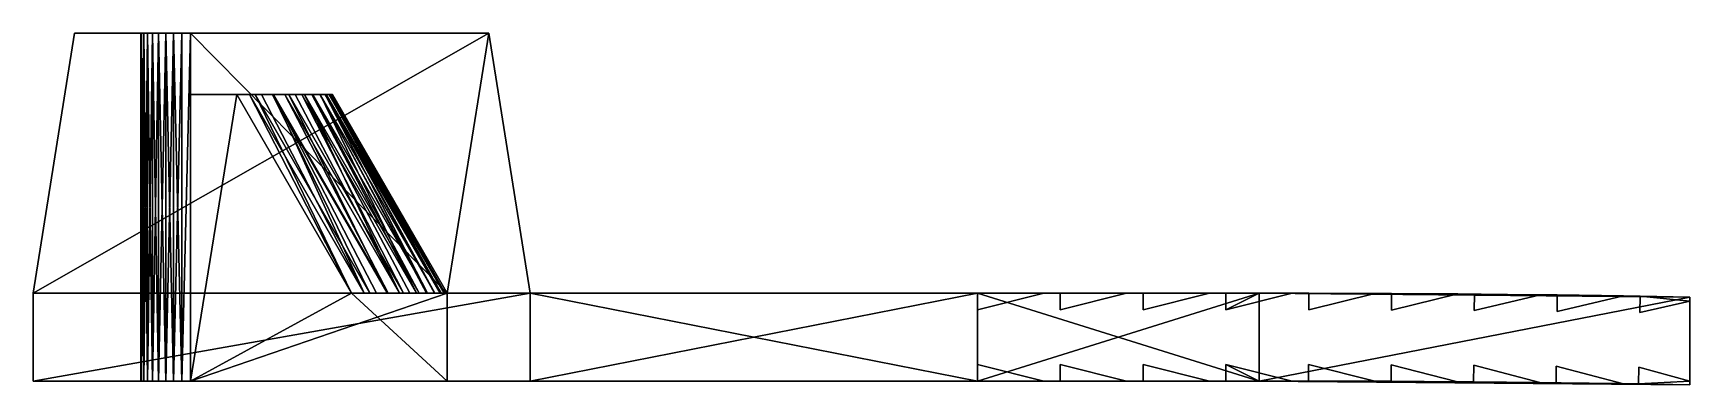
# Model space of a CAD drawing. Extents: x -0.38 to 2.16, y -0.01 to 0.53.
import ezdxf

# ---------------------------------------------------------------- set-up
doc = ezdxf.new("R2010")
doc.units = 0
doc.layers.add('Female_Zip_Tie', color=253, linetype='CONTINUOUS')

msp = doc.modelspace()

# ---------------------------------------------------------------- meshes
at = {"layer": 'Female_Zip_Tie', "color": 253}
mesh = msp.add_polyface(dxfattribs=at)
corners = [(0.107353, 0.13462, 0.181011), (-0.068623, 0.43942, 0.181011), (-0.040805, 0.43942, 0.178705), (-0.013997, 0.43942, 0.171871), (0.135171, 0.13462, 0.178705), (0.010827, 0.43942, 0.160757), (0.161979, 0.13462, 0.171871), (-0.068623, 0.43942, -0.181011), (0.107353, 0.13462, -0.181011), (-0.049482, 0.43942, -0.179925), (0.0047, 0.43942, -0.163996), (-0.012504, 0.43942, -0.171344), (0.163472, 0.13462, -0.171344), (-0.030668, 0.43942, -0.176684), (0.126494, 0.13462, -0.179925), (-0.3175, 0.5334, -0.358811), (-0.381, 0.13462, 0.3937), (-0.381, 0.13462, -0.3937), (-0.381, 0, 0.3937), (-0.381, 0, -0.3937), (-0.1397, 0, -0.181011), (-0.1397, 0, 0.181011), (0.254, 0, 0.181011), (0.381, 0, 0.3937), (-0.1397, 0, 0.257211), (-0.152932, 0, 0.256054), (-0.165762, 0, 0.252616), (-0.1778, 0, 0.247002), (-0.18868, 0, 0.239384), (-0.198073, 0, 0.229992), (-0.205691, 0, 0.219111), (-0.211305, 0, 0.207073), (-0.214742, 0, 0.194243), (-0.2159, 0, 0.181011), (-0.2159, 0, -0.181011), (-0.214742, 0, -0.194243), (-0.205691, 0, -0.219111), (-0.198073, 0, -0.229992), (-0.18868, 0, -0.239384), (-0.1778, 0, -0.247002), (-0.165762, 0, -0.252616), (-0.152932, 0, -0.256054), (-0.1397, 0, -0.257211), (0.381, 0, -0.3937), (-0.211305, 0, -0.207073), (0.381, 0.13462, 0.3937), (0.381, 0.13462, -0.3937), (-0.1397, 0.5334, -0.257211), (0.254, 0.13462, -0.257211), (-0.1397, 0.5334, 0.257211), (0.254, 0.13462, 0.257211), (-0.2159, 0.5334, -0.181011), (-0.1397, 0.43942, -0.181011), (-0.1397, 0.43942, 0.181011), (-0.2159, 0.5334, 0.181011), (-0.1778, 0.5334, 0.247002), (-0.165762, 0.5334, 0.252616), (-0.152932, 0.5334, 0.256054), (-0.198073, 0.5334, 0.229992), (-0.205691, 0.5334, 0.219111), (-0.211305, 0.5334, 0.207073), (-0.165762, 0.5334, -0.252616), (-0.1778, 0.5334, -0.247002), (-0.18868, 0.5334, -0.239384), (-0.205691, 0.5334, -0.219111), (-0.211305, 0.5334, -0.207073), (-0.214742, 0.5334, -0.194243)]
mesh.append_faces([[corners[k] for k in face] for face in [(0, 1, 2), (3, 4, 2), (5, 6, 3), (7, 8, 9), (10, 11, 12), (11, 13, 14), (13, 9, 14), (8, 14, 9), (15, 16, 17), (17, 16, 18), (17, 18, 19), (20, 21, 22), (23, 24, 18), (24, 25, 18), (25, 26, 18), (26, 27, 18), (27, 28, 18), (28, 29, 18), (29, 30, 18), (18, 31, 32), (18, 32, 33), (18, 33, 19), (33, 34, 19), (34, 35, 19), (19, 36, 37), (19, 37, 38), (19, 38, 39), (19, 39, 40), (19, 40, 41), (19, 41, 42), (19, 42, 43), (35, 44, 19), (44, 36, 19), (30, 31, 18), (18, 16, 45), (19, 46, 17), (42, 47, 48), (49, 24, 50), (33, 51, 34), (20, 8, 7), (20, 7, 52), (21, 20, 52), (21, 52, 53), (21, 53, 1), (21, 1, 0), (54, 33, 32), (28, 27, 55), (27, 26, 56), (49, 25, 24), (26, 25, 57), (30, 29, 58), (31, 30, 59), (32, 31, 60), (58, 29, 28), (47, 42, 41), (41, 40, 61), (40, 39, 62), (39, 38, 63), (37, 36, 64), (36, 44, 65), (51, 35, 34), (44, 35, 66), (63, 38, 37)]], dxfattribs={"color": 253})
mesh = msp.add_polyface(dxfattribs=at)
corners = [(0.3175, 0.5334, -0.358811), (-0.1397, 0.5334, -0.257211), (-0.3175, 0.5334, -0.358811), (-0.152932, 0.5334, -0.256054), (-0.165762, 0.5334, -0.252616), (-0.1778, 0.5334, -0.247002), (-0.18868, 0.5334, -0.239384), (-0.198073, 0.5334, -0.229992), (-0.205691, 0.5334, -0.219111), (-0.211305, 0.5334, -0.207073), (-0.214742, 0.5334, -0.194243), (-0.2159, 0.5334, -0.181011), (-0.3175, 0.5334, 0.358811), (-0.2159, 0.5334, 0.181011), (-0.214742, 0.5334, 0.194243), (-0.211305, 0.5334, 0.207073), (-0.198073, 0.5334, 0.229992), (-0.18868, 0.5334, 0.239384), (-0.1778, 0.5334, 0.247002), (-0.165762, 0.5334, 0.252616), (-0.152932, 0.5334, 0.256054), (-0.1397, 0.5334, 0.257211), (0.3175, 0.5334, 0.358811), (-0.205691, 0.5334, 0.219111), (-0.381, 0.13462, -0.3937), (-0.381, 0.13462, 0.3937), (-0.2159, 0, 0.181011), (-0.1397, 0.43942, 0.181011), (-0.1397, 0.43942, -0.181011), (-0.068623, 0.43942, -0.181011), (-0.068623, 0.43942, 0.181011), (-0.049482, 0.43942, -0.179925), (0.078024, 0.43942, -0.054011), (-0.030668, 0.43942, -0.176684), (-0.012504, 0.43942, -0.171344), (0.0047, 0.43942, -0.163996), (0.02065, 0.43942, -0.154767), (0.035072, 0.43942, -0.143814), (0.04772, 0.43942, -0.131324), (0.058377, 0.43942, -0.117511), (0.073027, 0.43942, -0.086881), (0.066861, 0.43942, -0.102612), (0.076769, 0.43942, -0.070588), (0.078024, 0.43942, 0.054011), (0.058836, 0.43942, 0.116817), (0.04615, 0.43942, 0.133064), (0.030726, 0.43942, 0.147426), (0.010827, 0.43942, 0.160757), (-0.013997, 0.43942, 0.171871), (-0.040805, 0.43942, 0.178705), (-0.214742, 0, 0.194243), (-0.205691, 0, 0.219111), (-0.18868, 0, 0.239384), (-0.165762, 0, 0.252616), (-0.152932, 0, 0.256054), (-0.1778, 0, 0.247002), (-0.211305, 0, 0.207073), (-0.152932, 0, -0.256054), (-0.214742, 0, -0.194243), (-0.211305, 0, -0.207073), (-0.205691, 0, -0.219111), (-0.198073, 0, -0.229992), (-0.1778, 0, -0.247002), (-0.165762, 0, -0.252616)]
mesh.append_faces([[corners[k] for k in face] for face in [(0, 1, 2), (1, 3, 2), (3, 4, 2), (4, 5, 2), (5, 6, 2), (6, 7, 2), (7, 8, 2), (8, 9, 2), (2, 10, 11), (2, 11, 12), (11, 13, 12), (13, 14, 12), (14, 15, 12), (12, 16, 17), (12, 17, 18), (12, 18, 19), (12, 19, 20), (12, 20, 21), (12, 21, 22), (15, 23, 12), (23, 16, 12), (9, 10, 2), (24, 0, 2), (22, 25, 12), (2, 12, 25), (13, 11, 26), (27, 28, 29), (27, 29, 30), (29, 31, 32), (31, 33, 32), (33, 34, 32), (34, 35, 32), (35, 36, 32), (36, 37, 32), (37, 38, 32), (38, 39, 40), (39, 41, 40), (38, 40, 42), (29, 32, 43), (29, 43, 30), (43, 44, 45), (43, 45, 46), (43, 46, 47), (43, 47, 48), (43, 48, 49), (43, 49, 30), (50, 15, 14), (51, 16, 23), (52, 18, 17), (53, 20, 19), (54, 21, 20), (55, 19, 18), (56, 23, 15), (13, 50, 14), (52, 17, 16), (1, 57, 3), (58, 11, 10), (59, 10, 9), (60, 9, 8), (61, 8, 7), (62, 6, 5), (63, 5, 4), (57, 4, 3), (61, 7, 6)]], dxfattribs={"color": 253})
mesh = msp.add_polyface(dxfattribs=at)
corners = [(0.222126, 0.13462, 0.133064), (0.206702, 0.13462, 0.147426), (0.058836, 0.43942, 0.116817), (0.107353, 0.13462, 0.181011), (-0.040805, 0.43942, 0.178705), (0.135171, 0.13462, 0.178705), (-0.013997, 0.43942, 0.171871), (0.161979, 0.13462, 0.171871), (0.010827, 0.43942, 0.160757), (0.186804, 0.13462, 0.160757), (0.030726, 0.43942, 0.147426), (0.04615, 0.43942, 0.133064), (0.234813, 0.13462, 0.116817), (0.068483, 0.43942, 0.099071), (0.244459, 0.13462, 0.099071), (0.074859, 0.43942, 0.080251), (0.250836, 0.13462, 0.080251), (0.078024, 0.43942, 0.054011), (0.254, 0.13462, 0.054011), (0.07723, 0.43942, 0.067203), (0.254, 0.13462, -0.054011), (0.078024, 0.43942, -0.054011), (0.249003, 0.13462, -0.086881), (0.076769, 0.43942, -0.070588), (0.073027, 0.43942, -0.086881), (0.242837, 0.13462, -0.102612), (0.066861, 0.43942, -0.102612), (0.234353, 0.13462, -0.117511), (0.223696, 0.13462, -0.131324), (0.058377, 0.43942, -0.117511), (0.04772, 0.43942, -0.131324), (0.211048, 0.13462, -0.143814), (0.035072, 0.43942, -0.143814), (0.180677, 0.13462, -0.163996), (0.196626, 0.13462, -0.154767), (0.02065, 0.43942, -0.154767), (0.0047, 0.43942, -0.163996), (0.163472, 0.13462, -0.171344), (0.145308, 0.13462, -0.176684), (-0.012504, 0.43942, -0.171344), (0.126494, 0.13462, -0.179925), (0.254, 0.13462, 0.181011), (0.254, 0.13462, -0.181011), (0.107353, 0.13462, -0.181011), (-0.1397, 0.5334, 0.257211), (0.3175, 0.5334, 0.257211), (0.3175, 0.5334, 0.358811), (-0.1397, 0.5334, -0.257211), (0.3175, 0.5334, -0.358811), (0.3175, 0.5334, -0.257211), (-0.381, 0.13462, -0.3937), (0.381, 0.13462, -0.3937), (0.381, 0.13462, 0.3937), (-0.381, 0.13462, 0.3937), (0.254, 0, 0.257211), (-0.1397, 0, 0.257211), (0.381, 0, 0.3937), (-0.1397, 0, -0.181011), (0.254, 0, 0.181011), (0.254, 0, -0.181011), (-0.1397, 0, -0.257211), (0.254, 0, -0.257211), (0.381, 0, -0.3937), (-0.381, 0, 0.3937), (-0.381, 0, -0.3937), (0.254, 0.13462, -0.257211), (0.254, 0.13462, 0.257211), (-0.1397, 0, 0.181011)]
mesh.append_faces([[corners[k] for k in face] for face in [(0, 1, 2), (3, 4, 5), (5, 6, 7), (7, 8, 9), (10, 9, 8), (9, 10, 1), (2, 1, 11), (11, 1, 10), (0, 2, 12), (13, 12, 2), (12, 13, 14), (15, 14, 13), (14, 15, 16), (17, 18, 16), (19, 17, 16), (19, 16, 15), (20, 21, 22), (21, 23, 22), (23, 24, 22), (22, 24, 25), (24, 26, 25), (27, 25, 26), (28, 27, 26), (26, 29, 28), (29, 30, 28), (31, 28, 30), (30, 32, 31), (33, 34, 32), (34, 31, 32), (32, 35, 33), (35, 36, 33), (37, 33, 36), (38, 37, 39), (40, 38, 39), (41, 3, 5), (41, 5, 7), (41, 7, 9), (42, 33, 37), (42, 37, 38), (42, 38, 40), (42, 40, 43), (44, 45, 46), (47, 48, 49), (48, 50, 51), (52, 53, 46), (54, 55, 56), (57, 58, 59), (60, 61, 62), (63, 52, 56), (62, 51, 64), (61, 60, 65), (47, 49, 65), (55, 54, 66), (45, 44, 66), (57, 59, 43), (59, 42, 43), (67, 3, 58), (17, 21, 18), (18, 21, 20), (30, 23, 21), (17, 19, 15), (17, 15, 13), (17, 13, 2)]], dxfattribs={"color": 253})
mesh = msp.add_polyface(dxfattribs=at)
corners = [(0.253207, 0.13462, 0.067203), (0.250836, 0.13462, 0.080251), (0.254, 0.13462, 0.054011), (0.252745, 0.13462, -0.070588), (0.254, 0.13462, -0.054011), (0.249003, 0.13462, -0.086881), (1.0668, 0.13462, 0.21971), (1.0668, 0.13462, 0.1524), (1.1684, 0.13462, 0.1524), (0.381, 0.13462, 0.3937), (0.381, 0.13462, 0.257211), (1.0668, 0.13462, -0.1524), (0.254, 0.13462, 0.257211), (0.254, 0.13462, 0.181011), (0.381, 0.13462, -0.257211), (0.186804, 0.13462, 0.160757), (0.206702, 0.13462, 0.147426), (0.222126, 0.13462, 0.133064), (0.234813, 0.13462, 0.116817), (0.244459, 0.13462, 0.099071), (0.242837, 0.13462, -0.102612), (0.254, 0.13462, -0.181011), (0.234353, 0.13462, -0.117511), (0.223696, 0.13462, -0.131324), (0.211048, 0.13462, -0.143814), (0.196626, 0.13462, -0.154767), (0.180677, 0.13462, -0.163996), (0.254, 0.13462, -0.257211), (1.1684, 0.13462, -0.1524), (1.0668, 0.13462, -0.21971), (0.381, 0.13462, -0.3937), (0.3175, 0.5334, -0.257211), (0.3175, 0.5334, -0.358811), (0.3175, 0.5334, 0.358811), (0.3175, 0.5334, 0.257211), (1.0668, 0, -0.21971), (1.0668, 0, -0.1524), (1.1684, 0, -0.1524), (0.254, 0, 0.181011), (1.0668, 0, 0.1524), (0.381, 0, 0.3937), (0.381, 0, -0.3937), (0.254, 0, -0.257211), (0.254, 0, -0.181011), (1.1684, 0, 0.1524), (1.0668, 0, 0.21971), (0.254, 0, 0.257211), (0.107353, 0.13462, 0.181011), (1.0668, 0.10922, 0.1524), (1.0668, 0.10922, -0.1524), (1.0668, 0.0254, 0.1524), (1.0668, 0.0254, -0.1524)]
mesh.append_faces([[corners[k] for k in face] for face in [(0, 1, 2), (3, 4, 5), (6, 7, 8), (6, 9, 10), (11, 7, 10), (7, 6, 10), (10, 12, 13), (11, 10, 14), (10, 13, 1), (13, 15, 16), (13, 16, 17), (13, 17, 18), (13, 18, 19), (13, 19, 1), (10, 1, 0), (10, 0, 2), (10, 2, 4), (10, 4, 14), (4, 3, 14), (3, 5, 14), (5, 20, 21), (20, 22, 21), (22, 23, 21), (23, 24, 21), (24, 25, 21), (25, 26, 21), (5, 21, 14), (21, 27, 14), (28, 11, 29), (11, 14, 29), (14, 30, 29), (31, 32, 14), (32, 30, 14), (10, 9, 33), (10, 33, 34), (35, 36, 37), (38, 39, 36), (39, 38, 40), (41, 42, 43), (38, 36, 43), (43, 36, 41), (36, 35, 41), (44, 39, 45), (38, 46, 40), (39, 40, 45), (27, 31, 14), (10, 34, 12), (42, 27, 21), (42, 21, 43), (47, 13, 38), (13, 12, 38), (12, 46, 38), (6, 45, 40), (6, 40, 9), (30, 41, 35), (30, 35, 29), (48, 7, 49), (7, 11, 49), (49, 11, 28), (36, 39, 50), (36, 50, 51), (37, 36, 51), (39, 44, 50), (50, 44, 51)]], dxfattribs={"color": 253})
mesh = msp.add_polyface(dxfattribs=at)
corners = [(1.4986, 0, 0.21971), (1.0668, 0, 0.21971), (1.0668, 0.13462, 0.21971), (1.4986, 0.13462, 0.21971), (1.4986, 0, -0.21971), (1.4986, 0.13462, -0.21971), (1.0668, 0, -0.21971), (1.0668, 0.13462, -0.21971), (1.1684, 0.13462, 0.1524), (1.1938, 0.13462, 0.1524), (1.2954, 0.13462, 0.1524), (1.3208, 0.13462, 0.1524), (1.447799, 0.13462, 0.1524), (1.4224, 0.13462, 0.1524), (1.4224, 0.13462, -0.1524), (1.2954, 0.13462, -0.1524), (1.3208, 0.13462, -0.1524), (1.1684, 0.13462, -0.1524), (1.1938, 0.13462, -0.1524), (1.2954, 0, -0.1524), (1.3208, 0, -0.1524), (1.2954, 0, 0.1524), (1.3208, 0, 0.1524), (1.4224, 0, -0.1524), (1.1684, 0, 0.1524), (1.1938, 0, 0.1524), (1.1938, 0, -0.1524), (1.1684, 0, -0.1524), (1.4224, 0, 0.1524), (1.447789, 0, -0.1524), (1.447789, 0, 0.1524), (1.0668, 0.13462, 0.1524), (1.0668, 0.10922, 0.1524), (1.0668, 0.10922, -0.1524), (1.0668, 0.0254, -0.1524), (1.1938, 0.10922, 0.1524), (1.1938, 0.10922, -0.1524), (1.1938, 0.0254, 0.1524), (1.1938, 0.0254, -0.1524), (1.3208, 0.10922, 0.1524), (1.3208, 0.10922, -0.1524), (1.3208, 0.0254, 0.1524), (1.3208, 0.0254, -0.1524)]
mesh.append_faces([[corners[k] for k in face] for face in [(0, 1, 2), (0, 2, 3), (4, 5, 6), (5, 7, 6), (8, 9, 2), (10, 11, 3), (12, 13, 14), (15, 16, 10), (16, 11, 10), (2, 9, 10), (5, 15, 7), (16, 15, 5), (17, 18, 8), (18, 9, 8), (15, 18, 7), (18, 17, 7), (11, 13, 3), (10, 3, 2), (14, 16, 5), (4, 19, 20), (21, 22, 20), (4, 20, 23), (21, 20, 19), (0, 21, 1), (22, 21, 0), (24, 25, 26), (27, 26, 6), (24, 26, 27), (21, 25, 1), (25, 24, 1), (26, 19, 6), (19, 4, 6), (28, 22, 0), (29, 23, 30), (23, 28, 30), (31, 32, 8), (8, 32, 17), (32, 33, 17), (24, 27, 34), (35, 9, 36), (9, 18, 36), (36, 18, 15), (9, 35, 10), (10, 35, 15), (35, 36, 15), (26, 25, 37), (26, 37, 38), (19, 26, 38), (25, 21, 37), (37, 21, 38), (21, 19, 38), (39, 11, 40), (11, 16, 40), (40, 16, 14), (11, 39, 13), (13, 39, 14), (39, 40, 14), (20, 22, 41), (20, 41, 42), (23, 20, 42), (22, 28, 41), (41, 28, 42), (28, 23, 42)]], dxfattribs={"color": 253})
mesh = msp.add_polyface(dxfattribs=at)
corners = [(1.4986, 0, 0.21971), (1.802562, -0.001061, 0.1524), (1.700964, -0.000445, 0.1524), (1.676031, -0.000338, 0.1524), (1.676031, -0.000338, -0.1524), (1.574431, -0.000058, 0.1524), (1.574431, -0.000058, -0.1524), (1.549389, -0.000026, -0.1524), (1.4986, 0, -0.21971), (1.4986, 0, -0.1524), (1.549389, -0.000026, 0.1524), (1.4986, 0, 0.1524), (1.4986, 0.13462, -0.1524), (1.4986, 0.13462, -0.21971), (1.549308, 0.134595, -0.1524), (1.803175, 0.133564, 0.1524), (1.4986, 0.13462, 0.21971), (1.701755, 0.134176, 0.1524), (1.676229, 0.134285, 0.1524), (1.57478, 0.134562, 0.1524), (1.549308, 0.134595, 0.1524), (1.57478, 0.134562, -0.1524), (1.4986, 0.13462, 0.1524), (1.4224, 0.13462, 0.1524), (1.447799, 0.13462, 0.1524), (1.447799, 0.13462, -0.1524), (1.4224, 0.13462, -0.1524), (1.447789, 0, 0.1524), (1.4224, 0, 0.1524), (1.4224, 0, -0.1524), (1.447789, 0, -0.1524), (1.447798, 0.109225, 0.1524), (1.447798, 0.109225, -0.1524), (1.447791, 0.025405, 0.1524), (1.447791, 0.025405, -0.1524), (1.549389, -0.000002, 0.1524), (1.549389, -0.000002, -0.1524), (1.574714, 0.109186, -0.1524), (1.574714, 0.109186, 0.1524), (1.676229, 0.134285, -0.1524), (1.574497, 0.025367, 0.1524), (1.574497, 0.025367, -0.1524), (1.676031, -0.000297, 0.1524), (1.676031, -0.000297, -0.1524)]
mesh.append_faces([[corners[k] for k in face] for face in [(0, 1, 2), (2, 3, 0), (4, 3, 2), (5, 6, 7), (6, 8, 7), (8, 9, 7), (3, 5, 0), (10, 5, 7), (5, 10, 0), (10, 11, 0), (12, 13, 14), (15, 16, 17), (18, 16, 19), (18, 17, 16), (19, 16, 20), (21, 19, 14), (13, 21, 14), (20, 16, 22), (19, 20, 14), (23, 24, 16), (24, 22, 16), (13, 12, 25), (24, 26, 25), (26, 13, 25), (0, 11, 27), (28, 0, 27), (8, 29, 30), (8, 30, 9), (31, 24, 32), (24, 25, 32), (32, 25, 12), (32, 12, 14), (24, 31, 22), (22, 31, 20), (32, 20, 31), (20, 32, 14), (30, 27, 33), (30, 33, 34), (35, 10, 36), (10, 7, 36), (9, 30, 34), (36, 9, 34), (9, 36, 7), (27, 11, 33), (11, 35, 33), (35, 11, 10), (33, 35, 34), (35, 36, 34), (37, 18, 38), (18, 37, 39), (21, 37, 38), (21, 38, 19), (39, 37, 21), (38, 18, 19), (6, 5, 40), (6, 40, 41), (42, 3, 43), (3, 4, 43), (4, 6, 41), (4, 41, 43), (5, 3, 40), (40, 3, 42), (40, 42, 41), (42, 43, 41)]], dxfattribs={"color": 253})
mesh = msp.add_polyface(dxfattribs=at)
corners = [(1.4986, 0, 0.21971), (1.4986, 0.13462, 0.21971), (2.159, 0.128766, 0.21971), (1.4986, 0, -0.21971), (2.159, 0.128766, -0.21971), (1.4986, 0.13462, -0.21971), (1.574431, -0.000058, -0.1524), (2.159, -0.005898, -0.21971), (1.929012, -0.002266, 0.1524), (1.827417, -0.001258, 0.1524), (1.802562, -0.001061, 0.1524), (1.802562, -0.001061, -0.1524), (1.676031, -0.000338, -0.1524), (1.700964, -0.000445, -0.1524), (1.700964, -0.000445, 0.1524), (2.055382, -0.004014, 0.1524), (1.953792, -0.002564, 0.1524), (1.929012, -0.002266, -0.1524), (1.827417, -0.001258, -0.1524), (2.159, -0.005898, 0.1524), (2.08009, -0.004425, 0.1524), (1.57478, 0.134562, -0.1524), (1.676229, 0.134285, -0.1524), (1.701755, 0.134176, -0.1524), (1.676229, 0.134285, 0.1524), (1.930116, 0.132361, 0.1524), (1.828723, 0.133363, 0.1524), (1.803175, 0.133564, -0.1524), (1.828723, 0.133363, -0.1524), (1.803175, 0.133564, 0.1524), (1.701755, 0.134176, 0.1524), (2.057049, 0.130611, 0.1524), (1.955683, 0.132054, 0.1524), (1.701606, 0.108805, -0.1524), (1.701606, 0.108805, 0.1524), (1.701113, 0.024986, 0.1524), (1.701113, 0.024986, -0.1524), (1.802562, -0.001011, 0.1524), (1.802562, -0.001011, -0.1524), (1.828477, 0.107997, -0.1524), (1.828477, 0.107997, 0.1524), (1.930116, 0.132361, -0.1524), (1.827663, 0.024181, 0.1524), (1.827663, 0.024181, -0.1524), (1.929012, -0.002204, 0.1524), (1.929012, -0.002204, -0.1524)]
mesh.append_faces([[corners[k] for k in face] for face in [(0, 1, 2), (3, 4, 5), (3, 6, 7), (0, 8, 9), (9, 10, 0), (11, 10, 9), (6, 12, 7), (13, 12, 14), (12, 13, 7), (0, 15, 16), (16, 8, 0), (17, 8, 16), (13, 11, 7), (18, 11, 9), (11, 18, 7), (0, 19, 20), (20, 15, 0), (21, 5, 4), (22, 23, 24), (22, 21, 4), (23, 22, 4), (25, 1, 26), (27, 28, 29), (29, 26, 1), (24, 23, 30), (27, 23, 4), (28, 27, 4), (31, 1, 32), (25, 32, 1), (29, 28, 26), (1, 31, 2), (33, 29, 34), (29, 33, 27), (23, 33, 34), (23, 34, 30), (27, 33, 23), (34, 29, 30), (13, 14, 35), (13, 35, 36), (37, 10, 38), (10, 11, 38), (11, 13, 36), (11, 36, 38), (14, 10, 35), (35, 10, 37), (35, 37, 36), (37, 38, 36), (39, 25, 40), (25, 39, 41), (28, 39, 40), (28, 40, 26), (41, 39, 28), (40, 25, 26), (18, 9, 42), (18, 42, 43), (44, 8, 45), (8, 17, 45), (17, 18, 43), (17, 43, 45), (9, 8, 42), (42, 8, 44), (42, 44, 43), (44, 45, 43)]], dxfattribs={"color": 253})
mesh = msp.add_polyface(dxfattribs=at)
corners = [(2.159, -0.005898, 0.21971), (1.4986, 0, 0.21971), (2.159, 0.128766, 0.21971), (2.159, 0.128766, -0.21971), (1.4986, 0, -0.21971), (2.159, -0.005898, -0.21971), (2.055382, -0.004014, -0.1524), (2.055382, -0.004014, 0.1524), (2.08009, -0.004425, 0.1524), (1.827417, -0.001258, -0.1524), (1.929012, -0.002266, -0.1524), (1.953792, -0.002564, -0.1524), (1.953792, -0.002564, 0.1524), (2.08009, -0.004425, -0.1524), (2.159, -0.005898, -0.1524), (2.159, -0.005898, 0.1524), (1.930116, 0.132361, -0.1524), (1.955683, 0.132054, -0.1524), (1.930116, 0.132361, 0.1524), (1.828723, 0.133363, -0.1524), (1.955683, 0.132054, 0.1524), (2.159, 0.128766, 0.1524), (2.082633, 0.130186, 0.1524), (2.057049, 0.130611, 0.1524), (2.057049, 0.130611, -0.1524), (2.082633, 0.130186, -0.1524), (2.159, 0.128766, -0.1524), (2.082154, 0.104831, -0.1524), (2.159, 0.122507, 0.1524), (2.082154, 0.104831, 0.1524), (2.159, 0.122507, -0.1524), (2.159, -0.000163, -0.1524), (2.080571, 0.021026, -0.1524), (2.159, -0.000163, 0.1524), (2.080571, 0.021026, 0.1524), (1.955327, 0.106694, -0.1524), (1.955327, 0.106694, 0.1524), (1.954149, 0.022882, 0.1524), (1.954149, 0.022882, -0.1524), (2.055383, -0.003943, 0.1524), (2.055383, -0.003943, -0.1524)]
mesh.append_faces([[corners[k] for k in face] for face in [(0, 1, 2), (3, 4, 5), (6, 7, 8), (9, 10, 5), (11, 10, 12), (10, 11, 5), (11, 6, 5), (13, 6, 8), (6, 13, 5), (13, 14, 5), (15, 1, 0), (16, 17, 18), (16, 19, 3), (17, 16, 3), (18, 17, 20), (21, 2, 22), (23, 24, 22), (2, 23, 22), (24, 17, 3), (24, 25, 22), (25, 24, 3), (26, 25, 3), (27, 28, 29), (28, 27, 30), (30, 27, 25), (30, 25, 26), (22, 29, 28), (21, 22, 28), (14, 13, 31), (13, 32, 31), (33, 8, 15), (33, 34, 8), (31, 32, 34), (31, 34, 33), (35, 23, 36), (23, 35, 24), (17, 35, 36), (17, 36, 20), (24, 35, 17), (36, 23, 20), (11, 12, 37), (11, 37, 38), (39, 7, 40), (7, 6, 40), (6, 11, 38), (6, 38, 40), (12, 7, 37), (37, 7, 39), (37, 39, 38), (39, 40, 38), (25, 27, 29), (25, 29, 22), (13, 8, 34), (13, 34, 32), (28, 0, 2), (21, 28, 2), (28, 30, 33), (0, 28, 33), (15, 0, 33), (30, 31, 33), (31, 5, 14), (30, 3, 5), (31, 30, 5), (30, 26, 3)]], dxfattribs={"color": 253})

doc.saveas('drawing.dxf')
